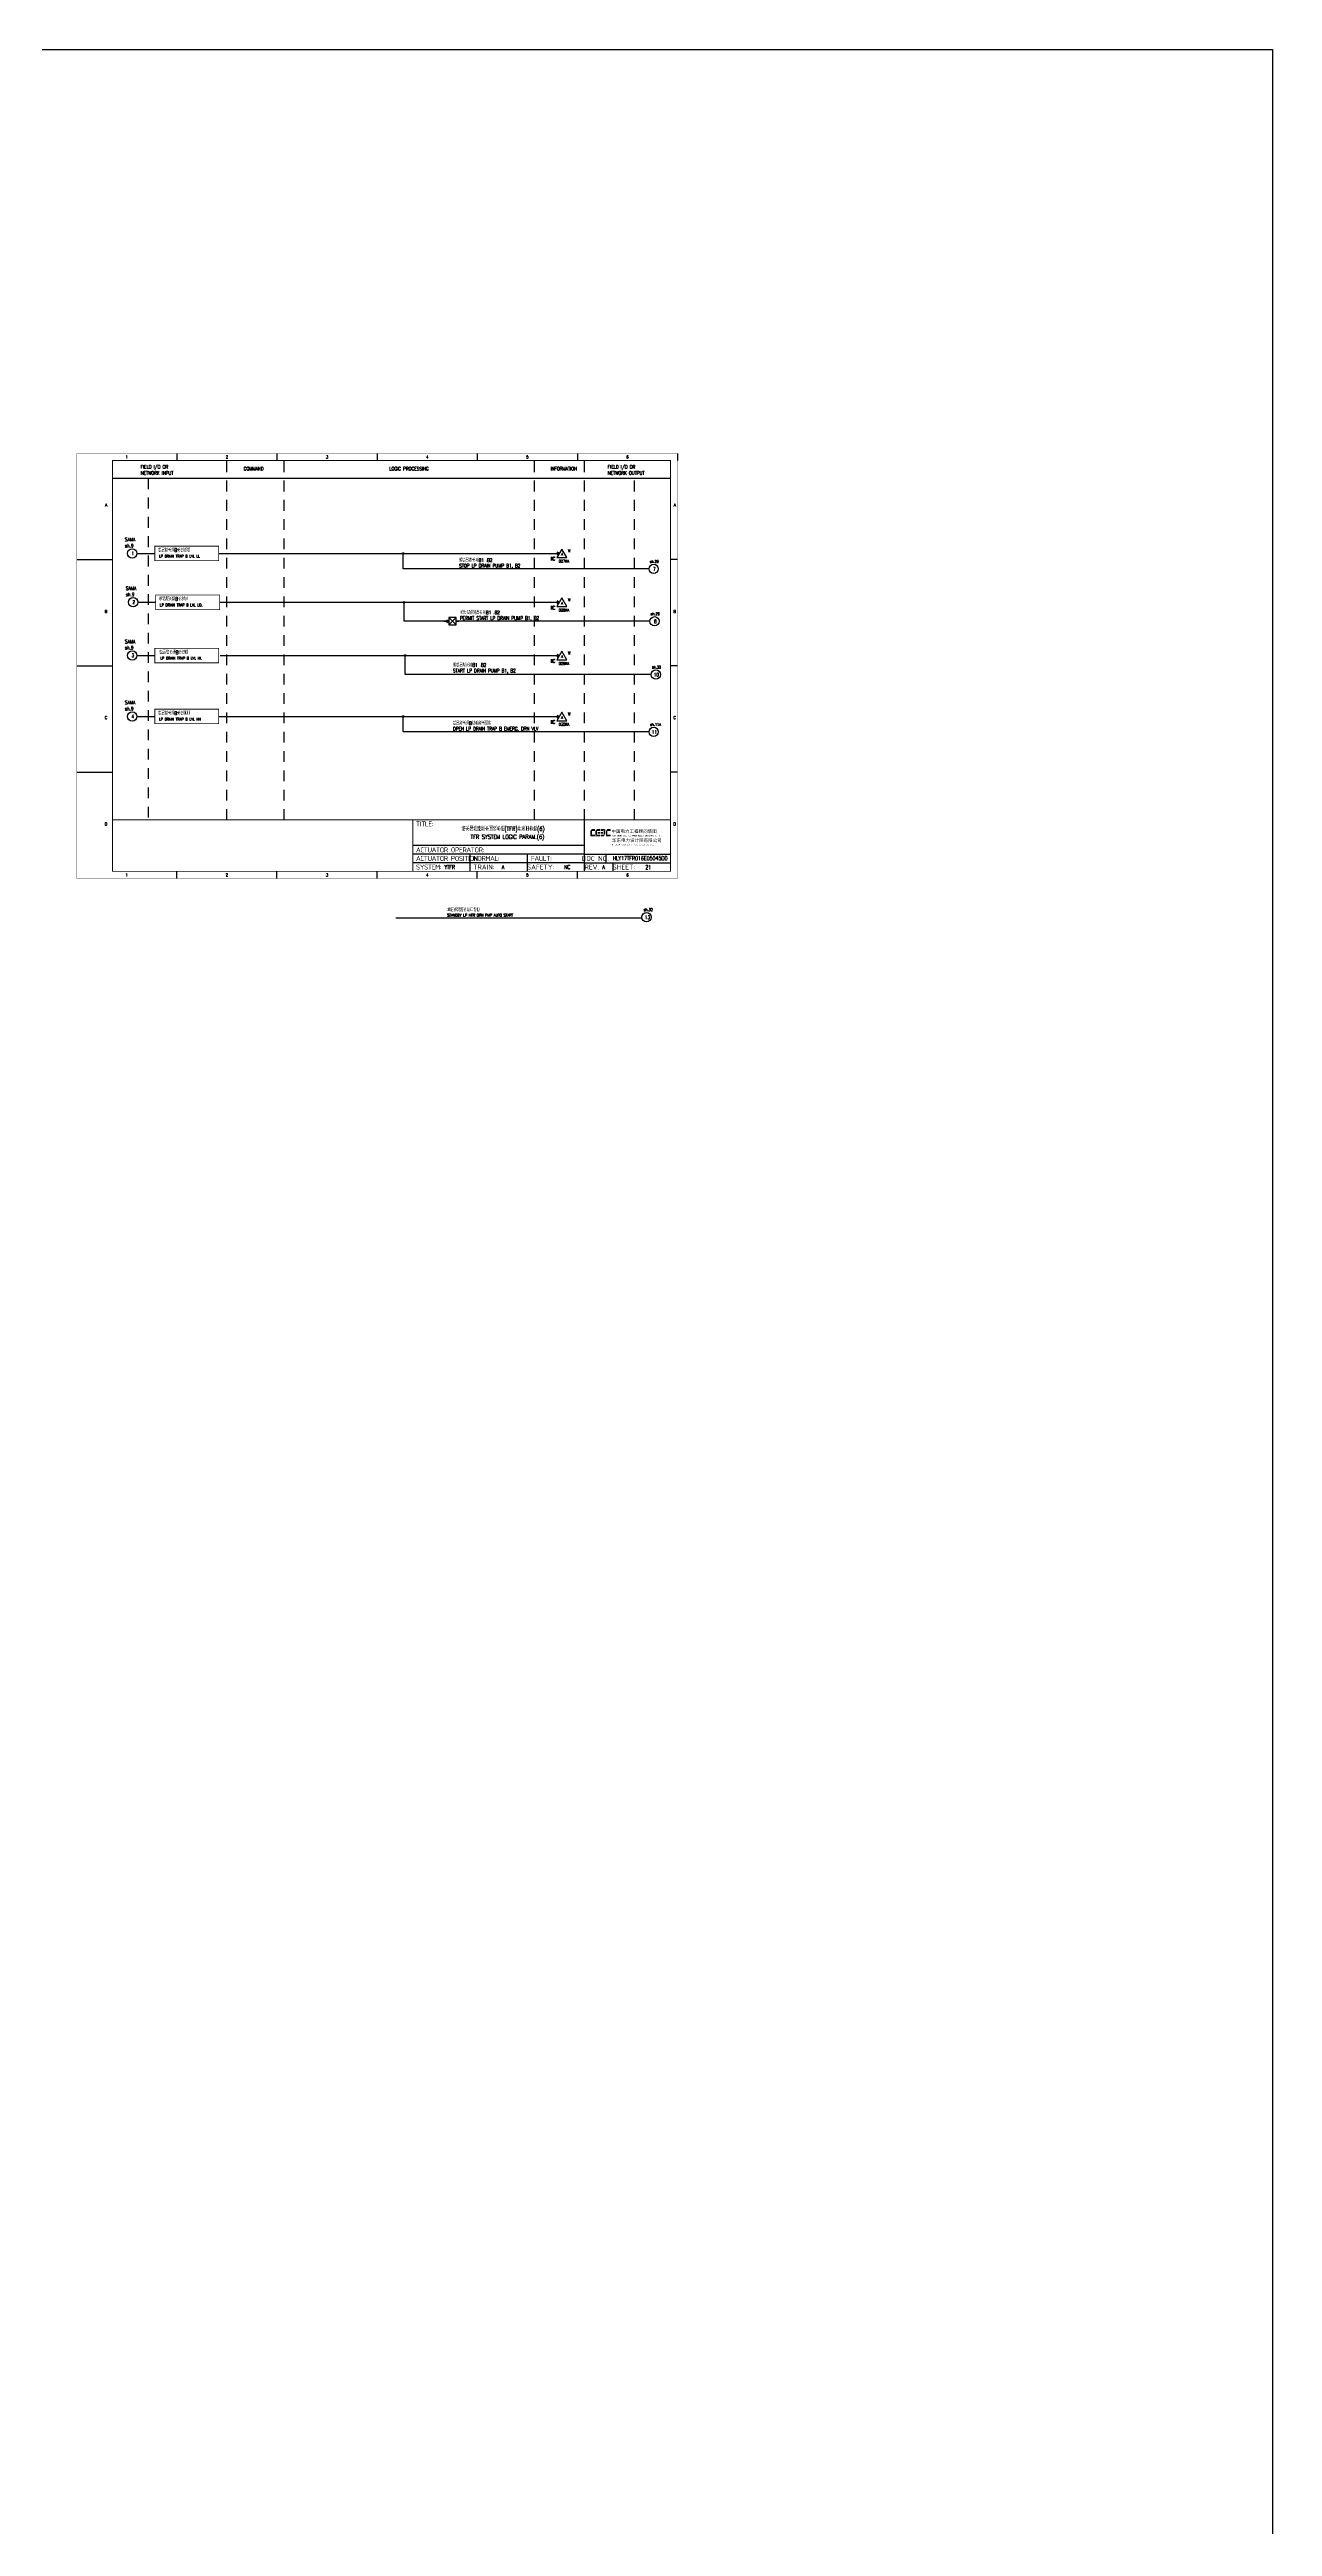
# Model space of a CAD drawing. Header units: millimetres. Extents: x 5560 to 16471, y 4607 to 8234.
# Drawn here: x 14482 to 15337, y 6338 to 8068 of the extents above; entities that cross this region are included whole.
import ezdxf
from ezdxf.enums import TextEntityAlignment as Align

# ---------------------------------------------------------------- set-up
doc = ezdxf.new("R2010")
doc.units = ezdxf.units.MM
doc.linetypes.add('JIS_02_0.7', pattern=[1.35, 0.75, -0.6])
for name, color, linetype in [('BORDER', 1, 'Continuous'), ('MLINE', 6, 'Continuous'), ('TITLE', 1, 'Continuous'), ('TK', 7, 'Continuous'), ('图框_外框线', 7, 'Continuous'), ('图框_标题栏文字', 6, 'Continuous')]:
    doc.layers.add(name, color=color, linetype=linetype)
doc.styles.add('ecepdi', font='simhei.ttf', dxfattribs={"width": 0.9})
doc.styles.get("Standard").update_dxf_attribs({"font": 'romans.shx', "width": 0.7, "bigfont": '@0hztxta.shx'})
doc.styles.add('工程字', font='gbenor.shx', dxfattribs={"bigfont": 'gbcbig.shx'})

# ---------------------------------------------------------------- blocks, each defined once
blk = doc.blocks.new('A$C1E0003F3')
h = blk.add_hatch(color=152)
edge = h.paths.add_edge_path()
edge.add_ellipse((5.2, 4.4), major_axis=(0, 0.211), ratio=0.769231, start_angle=-90, end_angle=0)
edge.add_line((5.2, 4.6), (3.2, 4.6))
edge.add_line((3.2, 4.6), (2.1, 3.4))
edge.add_line((2.1, 3.4), (5.3, 3.4))
edge.add_line((5.3, 3.4), (5.3, 4.4))
h.paths.add_polyline_path([(3.2, 3.2), (2.1, 3.2), (2.1, -0.4), (3.2, 0.9)])
edge = h.paths.add_edge_path()
edge.add_line((5.3, 0.8), (3.3, 0.8))
edge.add_line((3.3, 0.8), (2.1, -0.5))
edge.add_line((2.1, -0.5), (5.2, -0.5))
edge.add_ellipse((5.2, -0.3), major_axis=(0, 0.211), ratio=0.769231, start_angle=180, end_angle=270)
edge.add_line((5.3, -0.3), (5.3, 0.8))
h = blk.add_hatch(color=152)
edge = h.paths.add_edge_path()
edge.add_ellipse((8.8, 4.4), major_axis=(0, 0.211), ratio=0.769231, start_angle=-90, end_angle=0)
edge.add_line((8.8, 4.6), (6.8, 4.6))
edge.add_line((6.8, 4.6), (5.7, 3.4))
edge.add_line((5.7, 3.4), (8.9, 3.4))
edge.add_line((8.9, 3.4), (8.9, 4.4))
h.paths.add_polyline_path([(6.8, 3.2), (5.7, 3.2), (5.7, -0.4), (6.8, 0.9)])
edge = h.paths.add_edge_path()
edge.add_ellipse((8.8, 2.5), major_axis=(0, 0.211), ratio=0.769231, start_angle=-90, end_angle=0)
edge.add_line((8.8, 2.7), (7.2, 2.7))
edge.add_line((7.2, 2.7), (7.2, 1.4))
edge.add_line((7.2, 1.4), (8.8, 1.4))
edge.add_ellipse((8.8, 1.7), major_axis=(0, 0.211), ratio=0.769231, start_angle=180, end_angle=270)
edge.add_line((8.9, 1.7), (8.9, 2.5))
edge = h.paths.add_edge_path()
edge.add_line((8.9, 0.8), (6.9, 0.8))
edge.add_line((6.9, 0.8), (5.7, -0.5))
edge.add_line((5.7, -0.5), (8.8, -0.5))
edge.add_ellipse((8.8, -0.3), major_axis=(0, 0.211), ratio=0.769231, start_angle=180, end_angle=270)
edge.add_line((8.9, -0.3), (8.9, 0.8))
h = blk.add_hatch(color=1)
edge = h.paths.add_edge_path()
edge.add_line((12.5, 4.6), (9.5, 4.6))
edge.add_ellipse((9.5, 4.4), major_axis=(0, 0.211), ratio=0.769231, start_angle=0, end_angle=90)
edge.add_line((9.3, 4.4), (9.3, 3.4))
edge.add_line((9.3, 3.4), (11.3, 3.4))
edge.add_line((11.3, 3.4), (12.5, 4.6))
h.paths.add_polyline_path([(12.6, 4.6), (11.4, 3.2), (11.4, 0.9), (12.6, 0.9)])
edge = h.paths.add_edge_path()
edge.add_line((11, 2.7), (9.5, 2.7))
edge.add_ellipse((9.5, 2.5), major_axis=(0, 0.211), ratio=0.769231, start_angle=0, end_angle=90)
edge.add_line((9.3, 2.5), (9.3, 1.7))
edge.add_ellipse((9.5, 1.7), major_axis=(0, 0.211), ratio=0.769231, start_angle=90, end_angle=180)
edge.add_line((9.5, 1.4), (11, 1.4))
edge.add_line((11, 1.4), (11, 2.7))
h = blk.add_hatch(color=1)
edge = h.paths.add_edge_path()
edge.add_line((12.6, 0.8), (9.3, 0.8))
edge.add_line((9.3, 0.8), (9.3, -0.3))
edge.add_ellipse((9.5, -0.3), major_axis=(0, 0.211), ratio=0.769231, start_angle=90, end_angle=180)
edge.add_line((9.5, -0.5), (11.4, -0.5))
edge.add_line((11.4, -0.5), (12.6, 0.8))
h = blk.add_hatch(color=152)
edge = h.paths.add_edge_path()
edge.add_ellipse((16.1, 4.4), major_axis=(0, 0.211), ratio=0.769231, start_angle=-90, end_angle=0)
edge.add_line((16.1, 4.6), (14.1, 4.6))
edge.add_line((14.1, 4.6), (13, 3.4))
edge.add_line((13, 3.4), (16.3, 3.4))
edge.add_line((16.3, 3.4), (16.3, 4.4))
h.paths.add_polyline_path([(14.1, 3.2), (13, 3.2), (13, -0.4), (14.1, 0.9)])
edge = h.paths.add_edge_path()
edge.add_line((16.3, 0.8), (14.2, 0.8))
edge.add_line((14.2, 0.8), (13, -0.5))
edge.add_line((13, -0.5), (16, -0.5))
edge.add_ellipse((16, -0.1), major_axis=(0, 0.316), ratio=0.769231, start_angle=180, end_angle=270)
edge.add_line((16.3, -0.1), (16.3, 0.8))
at = {"layer": 'TITLE', "color": 7, "style": 'ecepdi'}
for s, p in [('中', (16.9, 1.9)), ('国', (20.1, 2)), ('电', (23.2, 2)), ('力', (26.4, 2)), ('工', (29.5, 1.9)), ('程', (32.7, 2)), ('顾', (35.9, 2)), ('问', (39.1, 1.9)), ('集', (42.3, 2)), ('团', (45.4, 2)), ('华', (17.2, -4.3)), ('东', (20.4, -4.3)), ('电', (23.6, -4.3)), ('力', (26.7, -4.3)), ('设', (29.9, -4.3)), ('计', (33.1, -4.3)), ('院', (36.3, -4.3)), ('有', (39.4, -4.3)), ('限', (42.6, -4.3)), ('公', (45.8, -4.4)), ('司', (48.9, -4.3))]:
    blk.add_text(s, height=2.2, dxfattribs=at).set_placement(p)
at = {"layer": 'TITLE', "color": 7, "style": 'ecepdi', "width": 0.975}
for s, p in [('E', (17.6, 0)), ('A', (18.3, 0)), ('S', (19, 0)), ('T', (19.7, 0)), ('C', (21.1, 0.1)), ('H', (21.8, 0.1)), ('I', (22.5, 0.1)), ('N', (23.2, 0.1)), ('A', (23.9, 0.1)), ('E', (25.4, 0.1)), ('L', (26.1, 0.1)), ('E', (26.8, 0.1)), ('C', (27.5, 0.1)), ('T', (28.2, 0.1)), ('R', (28.9, 0.1)), ('I', (29.6, 0.1)), ('C', (30.3, 0.1)), ('P', (31.6, 0.1)), ('O', (32.3, 0.1)), ('W', (33, 0.1)), ('E', (33.7, 0.1)), ('R', (34.4, 0.1)), ('D', (35.8, 0.1)), ('E', (36.5, 0.1)), ('S', (37.2, 0.1)), ('I', (37.9, 0.1)), ('G', (38.7, 0.1)), ('N', (39.4, 0.1)), ('I', (40.7, 0.1)), ('N', (41.4, 0.1)), ('S', (42.1, 0.1)), ('T', (42.8, 0.1)), ('I', (43.5, 0.1)), ('T', (44.2, 0.1)), ('U', (44.9, 0.1)), ('T', (45.6, 0.1)), ('E', (46.3, 0.1)), ('C', (47.8, 0.1)), ('O', (48.5, 0.1)), ('L', (50.6, 0.1)), ('T', (51.3, 0.1)), ('D', (52, 0.1)), ('OF', (18, -6.2)), ('O', (17.7, -6.2)), ('F', (18.4, -6.2)), ('C', (19.8, -6.2)), ('H', (20.5, -6.2)), ('I', (21.2, -6.2)), ('N', (21.9, -6.2)), ('A', (22.6, -6.2)), ('P', (24, -6.2)), ('O', (24.7, -6.2)), ('W', (25.4, -6.2)), ('E', (26.1, -6.2)), ('R', (26.8, -6.2)), ('E', (28.2, -6.2)), ('N', (28.9, -6.3)), ('G', (29.6, -6.3)), ('I', (30.3, -6.3)), ('N', (31, -6.3)), ('E', (31.7, -6.3)), ('E', (32.4, -6.3)), ('R', (33.1, -6.2)), ('I', (33.8, -6.2)), ('N', (34.5, -6.3)), ('G', (35.2, -6.2)), ('C', (36.6, -6.2)), ('O', (37.3, -6.2)), ('N', (38, -6.2)), ('S', (38.7, -6.2)), ('U', (39.4, -6.2)), ('L', (40.1, -6.2)), ('T', (40.8, -6.2)), ('I', (41.5, -6.2)), ('N', (42.2, -6.2)), ('G', (42.9, -6.2)), ('G', (44.3, -6.2)), ('R', (45, -6.2)), ('O', (45.7, -6.2)), ('U', (46.4, -6.2)), ('P', (47.1, -6.2)), ('.', (49.2, 0.1)), (',', (49.9, 0.1)), ('.', (52.7, 0.1))]:
    blk.add_text(s, height=1, dxfattribs=at).set_placement(p, align=Align.MIDDLE_CENTER)
blk = doc.blocks.new('A$C57484896')
for p, q in [((70, 297), (70, 292)), ((140, 297), (140, 292)), ((210, 297), (210, 292)), ((280, 297), (280, 292)), ((350, 297), (350, 292)), ((420, 297), (420, 292)), ((0, 222.8), (25, 222.8)), ((420, 222.8), (415, 222.8)), ((0, 148.5), (25, 148.5)), ((420, 148.5), (415, 148.5)), ((0, 74.2), (25, 74.2)), ((420, 74.2), (415, 74.2)), ((70, 0), (70, 5)), ((140, 0), (140, 5)), ((210, 0), (210, 5)), ((280, 0), (280, 5)), ((350, 0), (350, 5))]:
    blk.add_line(p, q)
at = {"layer": 'MLINE'}
blk.add_line((25, 279.6), (415, 279.6), dxfattribs=at)
at = {"layer": 'MLINE', "linetype": 'JIS_02_0.7', "ltscale": 10}
for p, q in [((50, 279.6), (50, 41)), ((105, 41), (105, 292)), ((145, 41), (145, 292)), ((320, 41), (320, 292)), ((355, 41), (355, 292)), ((390, 41), (390, 279.6))]:
    blk.add_line(p, q, dxfattribs=at)
at = {"layer": '图框_外框线'}
for p, q in [((355, 5), (355, 41)), ((355, 23), (235, 23)), ((355, 17), (235, 17)), ((355, 11), (235, 11)), ((355, 11), (235, 11)), ((275, 11), (275, 17)), ((275, 5), (275, 11)), ((315, 11), (315, 17)), ((315, 5), (315, 11)), ((355, 17), (415, 17)), ((355, 11), (415, 11)), ((370, 11), (370, 17)), ((375, 5), (375, 11))]:
    blk.add_line(p, q, dxfattribs=at)
for points, const_width in [([(0, 0), (420, 0), (420, 297), (0, 297)], 0.3), ([(25, 5), (415, 5), (415, 292), (25, 292)], 0.6)]:
    blk.add_lwpolyline(points, close=True, dxfattribs=dict(at, const_width=const_width))
at = {"layer": '图框_外框线', "const_width": 0.6}
blk.add_lwpolyline([(235, 41), (25, 41)], dxfattribs=at)
at = {"layer": '图框_外框线'}
blk.add_lwpolyline([(415, 41, 0.6, 0.6, 0), (235, 41, 0.6, 0.6, 0), (235, 5, 0, 0, 0)], format="xyseb", dxfattribs=at)
blk.add_blockref('A$C1E0003F3', (356.9, 29.9))
at = {"layer": 'MLINE', "char_height": 2.5, "width": 31.896, "attachment_point": 1}
for s, insert in [('FIELD I/O OR', (44.7, 288.9)), ('NETWORK INPUT', (44.7, 284.6)), ('COMMAND', (116.7, 287.6)), ('LOGIC PROCESSING', (218.5, 287.6)), ('INFORMATION', (331.2, 287.6)), ('FIELD I/O OR', (371.2, 288.9)), ('NETWORK OUTPUT', (371.2, 284.6))]:
    blk.add_mtext(s, dxfattribs=dict(at, insert=insert))
at = {"layer": 'TK', "color": 3}
for s, p in [('1', (35, 294.5)), ('2', (105, 294.5)), ('3', (175, 294.5)), ('4', (245, 294.5)), ('5', (315, 294.5)), ('6', (385, 294.5)), ('1', (35, 2.5)), ('2', (105, 2.5)), ('3', (175, 2.5)), ('4', (245, 2.5)), ('5', (315, 2.5)), ('6', (385, 2.5))]:
    blk.add_text(s, height=2, dxfattribs=at).set_placement(p, align=Align.MIDDLE)
for s, p in [('A', (20.5, 259.9)), ('A', (418, 259.9)), ('B', (20.5, 185.6)), ('B', (418, 185.6)), ('C', (20.5, 111.4)), ('C', (418, 111.4)), ('D', (20.5, 37.1)), ('D', (418, 37.1))]:
    blk.add_text(s, height=2, dxfattribs=at).set_placement(p, align=Align.CENTER)
at = {"layer": '图框_标题栏文字', "char_height": 3.5, "style": '工程字'}
for s, insert, width, attachment_point in [('{\\T0.9; TITLE:}', (234.9, 38.1), 14.225, 4), ('{\\T0.9; ACTUATOR OPERATOR:}', (235, 20), 40, 4), ('{\\T0.9; ACTUATOR POSITION}', (235, 14), 45, 4), ('{\\T0.9; SYSTEM:}', (235, 8), 17.953, 4), ('{\\T0.9; }TRAIN: ', (275, 8), 17.664, 4), ('{\\T0.9; NORMAL:}', (275, 14), 18.256, 4), ('SAFETY:', (324.3, 8), 22.399, 5), ('{\\T0.9; FAULT:}', (315.4, 14), 15, 4), ('DOC NO.', (362.5, 14), 15, 5), ('REV.', (360, 8), 10, 5), ('SHEET:', (382.4, 8), 20, 5)]:
    blk.add_mtext(s, dxfattribs=dict(at, insert=insert, width=width, attachment_point=attachment_point))

msp = doc.modelspace()

# ---------------------------------------------------------------- hatches: boundary and pattern name
h = msp.add_hatch(color=256)
edge = h.paths.add_edge_path()
edge.add_arc((14729.3, 7716.1), 0.55, 0, 360)
for points in [[(14838.5, 7716.2), (14837, 7717.1), (14837, 7715.4)], [(14838.5, 7682), (14837, 7682.9), (14837, 7681.1)], [(14838.5, 7644.8), (14837, 7645.6), (14837, 7643.9)], [(14838.5, 7602.2), (14837, 7603), (14837, 7601.3)]]:
    msp.add_hatch(color=256).paths.add_polyline_path(points)
h = msp.add_hatch(color=256)
edge = h.paths.add_edge_path()
edge.add_arc((14729.9, 7682), 0.55, 0, 360)
h = msp.add_hatch(color=256)
edge = h.paths.add_edge_path()
edge.add_arc((14730.7, 7644.8), 0.55, 0, 360)
h = msp.add_hatch(color=256)
edge = h.paths.add_edge_path()
edge.add_arc((14729.3, 7602.2), 0.55, 0, 360)
at = {"layer": 'BORDER'}
msp.add_hatch(color=256, dxfattribs=at).paths.add_polyline_path([(14761.3, 7668.8), (14759.8, 7669.6), (14759.8, 7667.9)])

# ---------------------------------------------------------------- linework, layer by layer
for p, q in [((14543.1, 7716.1), (14555.5, 7716.1)), ((14600.4, 7716.1), (14837, 7716.1)), ((14729.3, 7705.4), (14729.3, 7716.1)), ((14808.1, 7705.4), (14729.3, 7705.4)), ((14901.2, 7705.4), (14808.1, 7705.4)), ((14543.7, 7682), (14556.1, 7682)), ((14601, 7682), (14773, 7682)), ((14729.9, 7668.8), (14729.9, 7682)), ((14761.3, 7668.8), (14729.9, 7668.8)), ((14901.8, 7668.8), (14766.3, 7668.8)), ((14773, 7682), (14837, 7682)), ((14543.1, 7644.8), (14555.5, 7644.8)), ((14601.3, 7644.8), (14837, 7644.8)), ((14730.7, 7631.5), (14730.7, 7644.8)), ((14784.5, 7631.5), (14730.7, 7631.5)), ((14902.6, 7631.5), (14784.5, 7631.5)), ((14543.1, 7602.2), (14555.5, 7602.2)), ((14600.4, 7602.2), (14837, 7602.2)), ((14729.3, 7591.5), (14729.3, 7602.2)), ((14808.1, 7591.5), (14729.3, 7591.5)), ((14901.2, 7591.5), (14808.1, 7591.5)), ((14724.2, 7461.6), (14896.2, 7461.6))]:
    msp.add_line(p, q)
for points in [[(7160.9, 8068.2), (15337, 8068.2), (15337, 4606.9), (7160.9, 4606.9)], [(14838.5, 7716.2), (14837, 7717.1), (14837, 7715.4)], [(14838.5, 7682), (14837, 7682.9), (14837, 7681.1)], [(14838.5, 7644.8), (14837, 7645.6), (14837, 7643.9)], [(14838.5, 7602.2), (14837, 7603), (14837, 7601.3)]]:
    msp.add_lwpolyline(points, close=True)
at = {"const_width": 0.5}
for points in [[(14555.7, 7721.2), (14600.4, 7721.2), (14600.4, 7711), (14555.7, 7711), (14555.7, 7721.2)], [(14556.3, 7687.1), (14601, 7687.1), (14601, 7676.9), (14556.3, 7676.9), (14556.3, 7687.1)], [(14555.7, 7649.8), (14600.4, 7649.8), (14600.4, 7639.7), (14555.7, 7639.7), (14555.7, 7649.8)], [(14555.7, 7607.3), (14600.4, 7607.3), (14600.4, 7597.1), (14555.7, 7597.1), (14555.7, 7607.3)]]:
    msp.add_lwpolyline(points, dxfattribs=at)
at = {"color": 1}
for points in [[(14843.7, 7713.2), (14840.3, 7719.2), (14836.8, 7713.2)], [(14843.7, 7679), (14840.3, 7685), (14836.8, 7679)], [(14843.7, 7641.8), (14840.3, 7647.8), (14836.8, 7641.8)], [(14843.7, 7599.2), (14840.3, 7605.2), (14836.8, 7599.2)]]:
    msp.add_lwpolyline(points, close=True, dxfattribs=at)
for centre in [(14539.9, 7716.1), (14904.4, 7705.3), (14540.5, 7682), (14905, 7668.7), (14539.9, 7644.8), (14905.9, 7631.5), (14539.9, 7602.2), (14904.4, 7591.4), (14899.4, 7461.9)]:
    msp.add_circle(centre, 3.25, dxfattribs=at)
for centre in [(14729.3, 7716.1), (14729.9, 7682), (14730.7, 7644.8), (14729.3, 7602.2)]:
    msp.add_circle(centre, 0.55)
at = {"layer": 'BORDER'}
for p, q in [((14757.7, 7668.8), (14761.3, 7668.8)), ((14761.3, 7671.3), (14766.3, 7666.3)), ((14766.3, 7671.3), (14761.3, 7666.3)), ((14766.3, 7668.8), (14768.3, 7668.8))]:
    msp.add_line(p, q, dxfattribs=at)
for points in [[(14761.3, 7668.8), (14759.8, 7669.6), (14759.8, 7667.9)], [(14766.3, 7671.3), (14761.3, 7671.3), (14761.3, 7666.3), (14766.3, 7666.3)]]:
    msp.add_lwpolyline(points, close=True, dxfattribs=at)

# ---------------------------------------------------------------- block references
msp.add_blockref('A$C57484896', (14501.1, 7489))

# ---------------------------------------------------------------- texts
at = {"color": 1, "width": 0.7}
for p in [(14840.4, 7714.6), (14840.4, 7680.4), (14840.4, 7643.1), (14840.4, 7600.5)]:
    msp.add_text('A', height=2, dxfattribs=at).set_placement(p, align=Align.CENTER)
at = {"attachment_point": 1}
for s, insert, char_height, width in [('SAMA', (14534.8, 7727.1), 2.5, 73.007), ('sh.9', (14534.8, 7722.8), 2.5, 73.007), ('低加疏水箱B水位低低', (14558, 7719.7), 2.5, 57.127), ('W', (14844.5, 7718.9), 2, 73.007), ('1', (14539.4, 7717.4), 2.5, 73.007), ('LP DRAIN TRAP B LVL LL', (14558.6, 7715.2), 2, 73.007), ('跳低加疏水泵B1、B2', (14768.3, 7712.7), 2.5, 27.47), ('STOP LP DRAIN PUMP B1, B2', (14768.4, 7708.8), 2.5, 40.32), ('IIC', (14832.3, 7713.7), 2.5, 4.504), ('027KA', (14838.1, 7711.7), 2, 73.007), ('sh.29', (14901.7, 7711.5), 2, 73.007), ('7', (14904, 7706.5), 2.5, 73.007), ('SAMA', (14535.4, 7693), 2.5, 73.007), ('sh.9', (14535.4, 7688.7), 2.5, 73.007), ('低加疏水箱B水位低', (14558.6, 7685.6), 2.5, 57.127), ('W', (14844.5, 7684.7), 2, 73.007), ('2', (14540, 7683.3), 2.5, 73.007), ('LP DRAIN TRAP B LVL LO.', (14559.2, 7681.1), 2, 73.007), ('允许启低加疏水泵B1、B2', (14768.9, 7676.1), 2.5, 44.763), ('PERMIT START LP DRAIN PUMP B1, B2', (14769, 7672.2), 2.5, 51.717), ('IIC', (14832.3, 7679.4), 2.5, 4.504), ('028KA', (14838.1, 7677.5), 2, 73.007), ('sh.29', (14902.3, 7674.9), 2, 73.007), ('8', (14904.6, 7669.9), 2.5, 73.007), ('SAMA', (14534.8, 7655.8), 2.5, 73.007), ('sh.9', (14534.8, 7651.5), 2.5, 73.007), ('3', (14539.4, 7646.1), 2.5, 73.007), ('低加疏水箱B水位高', (14558.9, 7648.3), 2.5, 57.127), ('LP DRAIN TRAP B LVL HI.', (14559.5, 7643.9), 2, 73.007), ('启低加疏水泵B1、B2', (14764, 7639.4), 2.5, 44.763), ('START LP DRAIN PUMP B1, B2 ', (14764.1, 7635.5), 2.5, 54.22), ('IIC', (14832.3, 7642.2), 2.5, 4.504), ('029KA', (14838.1, 7640.2), 2, 73.007), ('W', (14844.5, 7647.5), 2, 73.007), ('sh.30', (14903.2, 7637.7), 2, 73.007), ('10', (14904.5, 7632.7), 2.5, 73.986), ('SAMA', (14534.8, 7613.2), 2.5, 73.007), ('sh.9', (14534.8, 7608.9), 2.5, 73.007), ('4', (14539.4, 7603.5), 2.5, 73.007), ('低加疏水箱B水位高高', (14558, 7605.8), 2.5, 57.127), ('LP DRAIN TRAP B LVL HH', (14558.6, 7601.3), 2, 73.007), ('低加疏水箱B危急疏水阀开', (14764, 7598.8), 2.5, 43.954), ('IIC', (14832.3, 7599.6), 2.5, 4.504), ('030KA', (14838.1, 7597.7), 2, 73.007), ('W', (14844.5, 7604.9), 2, 73.007), ('sh.11A', (14901.9, 7597.6), 2, 73.007), ('OPEN LP DRAIN TRAP B EMERG. DRN VLV ', (14764.1, 7594.9), 2.5, 60.698), ('11', (14903.1, 7592.6), 2.5, 73.007), ('给水加热器疏水回收系统(TFR)开关量参数(6)', (14770.1, 7525.2), 3, 79.561), ('TFR SYSTEM LOGIC PARAM.(6)', (14776.4, 7519.6), 3, 114.34), ('YTFR', (14758.1, 7498.4), 2.8, 8.598), ('A', (14798.2, 7498.4), 2.8, 8.598), ('NC', (14841.8, 7498.4), 2.8, 8.598), ('A', (14868.5, 7498.4), 2.8, 8.598), ('备用低加疏水泵自动启', (14760, 7468.3), 2.5, 27.913), ('STANDBY LP HTR DRN PMP AUTO START', (14760.1, 7464.4), 2, 73.007), ('sh.30', (14897.4, 7468.2), 2, 73.007), ('13', (14898.2, 7463.1), 2.5, 73.007)]:
    msp.add_mtext(s, dxfattribs=dict(at, insert=insert, char_height=char_height, width=width))
at = {"width": 0.7}
for tag, p, s in [('HLY17TFR016E05045DD', (14875.8, 7501.7), ''), ('21', (14898.6, 7495.4), '1')]:
    msp.add_attdef(tag, p, s, height=2.8, dxfattribs=at)

doc.saveas('drawing.dxf')
